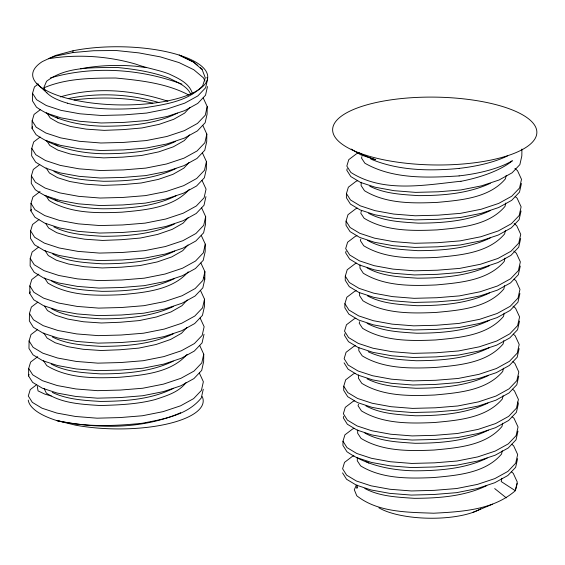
<?xml version="1.0" encoding="UTF-8"?>
<svg xmlns="http://www.w3.org/2000/svg" width="565" height="565" viewBox="0 0 565 565"><rect width="100%" height="100%" fill="white"/><g stroke="black" fill="none" stroke-linecap="round" stroke-linejoin="round"><path stroke-width="0.85" d="M199.742 345.547L203.746 354.22L203.64 361.72L201.691 370.407L193.908 378.599L180.828 385.81L163.349 391.63L142.648 395.747L120.14 397.569L97.357 398.17L75.851 396.468L57.086 393.042L42.347 388.204L32.622 382.357L28.589 375.979L28.688 368.479L30.616 362.087L37.714 356.677M37.452 329.656L30.997 334.565L29.076 340.956L28.97 348.464L33.01 354.841L42.728 360.682L57.475 365.527L76.233 368.952L97.738 370.647L120.529 370.054L143.03 368.225L163.73 364.114L181.217 358.288L194.289 351.077L202.072 342.891L204.029 334.205M37.841 302.134L31.379 307.049L29.458 313.441L29.352 320.941L33.392 327.319L43.11 333.166L57.856 338.004L76.621 341.43L98.126 343.132L120.91 342.531L143.411 340.709L164.111 336.592L181.598 330.772L194.678 323.561L202.454 315.369L204.41 306.682L204.516 299.182L200.511 290.516M200.893 262.993L204.897 271.666L204.798 279.166L202.842 287.853L195.059 296.039L181.987 303.257L164.5 309.076L143.8 313.194L121.298 315.016L98.508 315.616L77.002 313.914L58.237 310.489L43.498 305.651L33.773 299.803L29.74 293.426L29.846 285.925L31.767 279.534L38.865 274.124M38.604 247.103L32.149 252.011L30.227 258.403L30.122 265.91L34.161 272.281L43.879 278.128L58.626 282.966L77.384 286.399L98.889 288.094L121.68 287.5L144.181 285.671L164.881 281.561L182.368 275.734L195.448 268.523L203.223 260.338L205.18 251.651L205.286 244.144L201.281 235.478M38.992 219.58L32.537 224.496L30.609 230.887L30.51 238.388L34.543 244.765L44.268 250.613L59.007 255.451L77.772 258.876L99.278 260.578L122.061 259.978L144.569 258.156L165.27 254.038L182.749 248.219L195.829 241.008L203.612 232.815L205.561 224.128L205.667 216.628L201.663 207.962M205.95 196.613L203.993 205.3L196.21 213.485L183.138 220.703L165.651 226.523L144.951 230.633L122.45 232.462L99.659 233.055L78.154 231.36L59.396 227.935L44.649 223.09L34.931 217.25L30.891 210.872L30.997 203.372L32.918 196.98L40.023 191.57M39.762 164.542L33.3 169.458L31.379 175.849L31.273 183.357L35.312 189.727C55.13 203.372 79.333 208.351 103.056 208.789C127.824 208.626 153.786 206.917 176.266 195.66M40.143 137.027L33.688 141.942L31.767 148.334L31.661 155.834L35.694 162.212L45.419 168.059L60.158 172.897L78.923 176.322L100.429 178.024L123.219 177.424L145.721 175.602L166.421 171.485L183.907 165.665L196.98 158.454L204.763 150.262L206.719 141.575L206.818 134.075L202.814 125.402M175.581 141.448C153.292 151.773 128.107 153.701 103.826 153.751C80.103 153.32 55.9 148.334 36.082 134.696L32.043 128.319L32.149 120.818L34.07 114.42L40.532 109.511M38.328 83.959L34.458 86.904L32.537 93.296L32.431 100.803L36.464 107.173C56.281 120.818 80.484 125.797 104.207 126.235C128.975 126.073 154.944 124.364 177.417 113.106M192.467 93.783C189.487 83.055 178.293 78.401 169.14 74.001C158.341 69.763 146.822 68.266 135.996 64.191C107.83 55.97 77.454 54.028 48.498 58.725L55.525 56.076L72.984 52.545L73.005 50.772A87.533 29.076 0.8 0 1 205.611 70.547A87.533 29.076 0.8 0 1 108.989 104.546A87.533 29.076 0.8 0 1 42.474 61.514L55.54 55.448L73.005 50.772M202.432 152.924L206.437 161.59L206.331 169.097L204.375 177.777L196.599 185.97L183.519 193.181L166.032 199.007L145.332 203.118L122.831 204.947L100.047 205.54L78.542 203.838L59.777 200.413L45.031 195.575M203.202 97.886L207.207 106.559L207.101 114.059L205.144 122.746L197.369 130.932L184.289 138.143L166.802 143.969L146.102 148.079L123.601 149.909L100.81 150.502L79.305 148.807L60.547 145.382L45.8 140.537M354.29 428.348L352.659 428.962L344.911 434.859L342.983 441.251L342.927 445.375L346.966 451.753C366.784 465.398 390.987 470.377 414.71 470.815C439.231 470.702 464.811 468.894 487.192 458.095M355.053 373.31L353.422 373.924L345.674 379.821L343.753 386.213L343.697 390.337L347.736 396.715L357.454 402.562L372.201 407.4L390.959 410.826L412.464 412.528L435.255 411.927L457.756 410.105L478.456 405.988L495.943 400.168L509.016 392.957L516.798 384.765L518.755 376.078M356.211 290.756L354.58 291.37L346.832 297.268L344.904 303.659L344.848 307.784L348.888 314.161L358.606 320.009L373.352 324.847L392.11 328.272L413.615 329.974L436.406 329.374L458.907 327.552L479.607 323.434L497.094 317.615L510.174 310.404L517.95 302.211L519.906 293.525M356.593 263.234L354.961 263.855L347.214 269.745L345.293 276.144L345.236 280.268L349.269 286.646L358.994 292.486L373.733 297.331L392.498 300.757L414.004 302.452L436.787 301.858L459.296 300.029L479.996 295.919L497.475 290.099L510.555 282.881L518.338 274.696L520.287 266.009M357.363 208.203L355.731 208.817L347.984 214.714L346.062 221.106L345.999 225.23L350.039 231.608L359.757 237.455L374.503 242.293L393.268 245.719L414.774 247.421L437.557 246.82L460.058 244.998L480.766 240.881L498.245 235.061L511.325 227.85L519.108 219.658L521.057 210.971M357.744 180.68L356.112 181.294L348.365 187.192L346.444 193.583L346.387 197.715L350.42 204.092L360.145 209.933L374.885 214.778L393.65 218.203L415.155 219.898L437.946 219.305L460.447 217.476L481.147 213.365L498.634 207.539L511.706 200.328L519.489 192.142L521.446 183.456M356.946 484.968L356.903 488.301L357.355 486.832M357.334 457.445L357.285 460.779L360.654 465.906C382.244 479.085 409.138 478.619 433.595 477.559C456.993 475.349 485.342 473.286 501.565 454.034L502.292 450.736M357.716 429.93L357.666 433.263L361.035 438.384C382.625 451.569 409.526 451.103 433.984 450.044C457.375 447.833 485.723 445.771 501.953 426.519L502.673 423.213M358.485 374.892L358.436 378.225L361.805 383.352C383.395 396.531 410.296 396.065 434.753 395.006C458.144 392.795 486.493 390.733 502.716 371.48L503.443 368.175M358.867 347.376L358.824 350.71L362.186 355.83C383.783 369.016 410.677 368.55 435.135 367.49C458.533 365.28 486.875 363.217 503.104 343.965L503.825 340.66M359.637 292.338L359.587 295.672L362.956 300.792C384.546 313.978 411.447 313.511 435.905 312.452C459.296 310.241 487.644 308.179 503.874 288.927L504.594 285.622M360.018 264.823L359.976 268.156L363.337 273.276C384.935 286.462 411.829 285.989 436.286 284.937C459.684 282.726 488.033 280.664 504.255 261.411L504.983 258.106M361.176 182.269L361.127 185.603L364.496 190.723C386.086 203.909 412.98 203.435 437.437 202.383C460.835 200.165 489.184 198.103 505.407 178.851L506.134 175.553M521.926 149.054L521.827 155.933L519.871 164.62L512.095 172.812L499.015 180.023L481.528 185.843L460.828 189.96L438.327 191.782L415.536 192.382L394.038 190.68L375.273 187.255L360.527 182.417L350.809 176.57L346.769 170.199L347.249 168.596M505.746 203.068L505.025 206.373C488.803 225.626 460.454 227.688 437.056 229.899C412.598 230.958 385.704 231.424 364.107 218.238L360.745 213.118M505.364 230.591L504.637 233.889C488.414 253.141 460.065 255.203 436.674 257.421C412.217 258.473 385.316 258.94 363.726 245.761L360.357 240.634L360.816 239.172M504.213 313.144L503.486 316.442C487.263 335.695 458.914 337.757 435.516 339.975C411.059 341.027 384.165 341.493 362.575 328.314L359.206 323.194L359.665 321.725M503.062 395.698L502.334 398.996C486.112 418.248 457.763 420.311 434.365 422.528C409.908 423.581 383.014 424.047 361.416 410.868L358.055 405.748L358.507 404.279M501.904 478.251L501.183 481.55L515.322 490.71L517.25 483.52M207.482 86.544L205.533 95.224L197.75 103.416L184.67 110.627L167.191 116.454L146.49 120.564L123.982 122.386L101.199 122.986L79.693 121.284L60.928 117.859L46.189 113.021M207.207 106.559L205.25 115.239L197.468 123.431L184.395 130.642L166.908 136.469L146.208 140.579L123.707 142.401L100.916 143.001L79.411 141.299L60.653 137.874L45.906 133.036L36.188 127.189L32.149 120.818M206.818 134.075L204.869 142.761L197.086 150.947L184.006 158.158L166.527 163.984L145.827 168.095L123.318 169.924L100.535 170.517L79.029 168.822L60.264 165.397L45.525 160.552L35.8 154.711L31.767 148.334M206.437 161.59L204.481 170.277L196.705 178.469L183.625 185.68L166.138 191.5L145.438 195.617L122.937 197.439L100.146 198.04L78.648 196.338L59.883 192.912L45.136 188.074L35.418 182.227L31.379 175.849M205.667 216.628L203.718 225.315L195.935 233.5L182.855 240.718L165.376 246.538L144.668 250.648L122.167 252.477L99.384 253.078L77.878 251.376L59.113 247.95L44.367 243.112L34.649 237.265L30.609 230.887M205.286 244.144L203.329 252.83L195.547 261.023L182.474 268.234L164.987 274.053L144.287 278.171L121.786 279.993L98.995 280.593L77.49 278.891L58.732 275.466L43.985 270.628L34.267 264.78L30.227 258.403M204.897 271.666L202.948 280.353L195.165 288.538L182.085 295.749L164.606 301.576L143.905 305.686L121.397 307.515L98.614 308.109L77.108 306.414L58.343 302.988L43.604 298.143L33.879 292.303L29.846 285.925M204.516 299.182L202.56 307.869L194.784 316.054L181.704 323.272L164.217 329.091L143.517 333.209L121.016 335.031L98.225 335.631L76.72 333.929L57.962 330.504L43.215 325.666L33.497 319.818L29.458 313.441M203.746 354.22L201.79 362.907L194.014 371.092L180.934 378.303L163.447 384.129L142.747 388.24L120.246 390.069L97.463 390.662L75.957 388.967L57.192 385.542L42.446 380.697L32.728 374.856L28.688 368.479M203.259 389.243L201.302 397.922C187.192 415.522 163.094 419.117 142.26 423.263C113.791 426.187 84.764 427.182 56.705 420.558A87.533 29.076 0.8 0 1 28.25 400.084M520.676 238.494L518.719 247.173L510.937 255.366L497.864 262.577L480.377 268.403L459.677 272.514L437.176 274.336L414.385 274.936L392.88 273.234L374.122 269.809L359.375 264.971L349.657 259.123L345.618 252.753L346.098 251.15M519.525 321.047L517.568 329.727L509.785 337.919L496.713 345.13L479.226 350.957L458.526 355.067L436.025 356.896L413.234 357.49L391.729 355.788L372.964 352.362L358.224 347.524L348.499 341.677L344.466 335.306L344.947 333.703M519.136 348.563L517.18 357.25L509.404 365.435L496.324 372.653L478.838 378.472L458.137 382.583L435.636 384.412L412.853 385.012L391.347 383.31L372.582 379.885L357.836 375.047L348.118 369.199L344.078 362.822M517.985 431.116L516.029 439.803L508.253 447.989L495.173 455.206L477.686 461.026L456.986 465.143L434.485 466.965L411.694 467.566L390.189 465.864L371.431 462.438L356.685 457.601M517.604 458.632L515.647 467.319L507.864 475.511L494.792 482.722L477.305 488.541L456.605 492.659L434.097 494.481L411.313 495.081L389.808 493.379L371.043 489.954L356.303 485.116L346.578 479.268L342.545 472.898M32.043 128.319L32.523 126.722M30.891 210.872L31.372 209.276M29.74 293.426L30.22 291.83M28.589 375.979L29.069 374.383M343.795 416.257L343.315 417.86L347.348 424.237L357.073 430.078L371.812 434.923L390.577 438.348L412.083 440.043L434.866 439.45L457.375 437.621L478.075 433.51L495.554 427.684L508.634 420.473L516.417 412.288L518.366 403.601L517.639 402.026M361.967 156.618L361.508 158.08L364.877 163.207C393.007 179.359 427.797 177.834 459.133 175.913M360.971 212.384L361.43 210.915M356.275 485.328L354.304 489.749L356.769 495.759C378.006 512.603 407.768 512.215 433.567 513.218C461.612 511.742 493.16 510.082 515.322 490.71L517.272 482.023L513.267 473.357L511.332 471.726M189.932 107.357L184.628 113.099L173.723 119.3L159.153 124.342L141.9 127.965L123.149 129.611L104.151 130.36L86.226 129.138L70.59 126.475L58.301 122.633L50.2 117.951L46.831 112.831M189.55 134.88L184.239 140.614L173.342 146.815L158.772 151.858L141.518 155.481L122.76 157.126L103.769 157.882L85.845 156.653L70.208 153.991L57.92 150.149L49.812 145.466L46.45 140.346M189.162 162.395L183.858 168.137L172.961 174.338L158.384 179.38L141.13 182.996L122.379 184.649L103.381 185.398L85.463 184.176L69.82 181.513L57.531 177.671L49.43 172.989L46.062 167.869M189.374 189.275C173.363 207.849 144.838 210.053 121.991 212.165C97.533 213.224 70.639 213.69 49.049 200.504L46.16 196.119M188.399 217.433L183.088 223.168L172.191 229.369L157.614 234.419L140.36 238.035L121.609 239.68L102.618 240.436L84.694 239.207L69.057 236.544L56.761 232.702L48.661 228.027L45.779 223.634M188.011 244.949L182.707 250.691L171.802 256.891L157.232 261.934L139.979 265.55L121.228 267.203L102.23 267.951L84.305 266.729L68.669 264.067L56.38 260.225L48.279 255.542L44.91 250.422M188.216 271.829C172.212 290.403 143.68 292.606 120.839 294.718C96.382 295.778 69.488 296.244 47.891 283.058L44.529 277.938M187.241 299.987L181.937 305.721L171.04 311.929L156.463 316.972L139.209 320.588L120.458 322.241L101.46 322.989L83.542 321.768L67.899 319.098L55.61 315.256L47.509 310.581L44.621 306.188M186.86 327.502L181.556 333.244L170.651 339.445L156.081 344.488L138.828 348.104L120.07 349.756L101.079 350.505L83.154 349.283L67.517 346.62L55.229 342.778L47.121 338.096L43.759 332.976M187.064 354.382C171.061 372.957 142.528 375.16 119.688 377.272C95.231 378.331 68.33 378.797 46.74 365.611L43.371 360.491M186.09 382.54C178.752 392.315 166.378 395.797 155.311 399.526C137.373 404.3 118.77 404.957 100.309 405.543C82.01 404.293 62.136 403.594 46.358 393.134L44.127 388.508M36.683 384.687L30.227 389.603L28.306 395.994L32.346 402.372L42.064 408.22L56.811 413.057L75.569 416.483L97.074 418.185L119.865 417.584L142.366 415.762L163.066 411.645L180.553 405.825L193.626 398.615L201.408 390.422L203.365 381.735L199.36 373.07M175.92 168.554C153.539 179.352 127.965 181.16 103.444 181.273C86.742 180.115 68.944 179.508 53.908 171.414M174.43 224.001C152.133 234.327 126.956 236.255 102.675 236.304C86.219 235.217 68.824 234.496 53.873 226.876M174.769 251.107C152.388 261.906 126.814 263.714 102.286 263.827C85.59 262.669 67.793 262.061 52.757 253.968M174.387 278.63C152.006 289.428 126.426 291.229 101.905 291.342C84.948 290.142 66.783 289.598 51.634 281.059M173.271 306.555C150.982 316.88 125.804 318.815 101.523 318.865C84.566 317.664 66.395 317.12 51.253 308.575M173.617 333.661C151.236 344.459 125.656 346.267 101.135 346.38C84.686 345.293 67.284 344.565 52.34 336.945M173.236 361.183C150.855 371.982 125.275 373.79 100.754 373.896C84.051 372.745 66.26 372.13 51.217 364.037M490.307 183.328C468.018 193.654 442.833 195.582 418.552 195.631C402.096 194.544 384.701 193.816 369.757 186.196M173.575 388.282C151.102 399.547 125.133 401.249 100.365 401.418C84.15 400.416 67.171 399.526 52.305 392.407M490.646 210.434C468.265 221.233 442.692 223.041 418.171 223.147C401.468 221.996 383.67 221.388 368.634 213.288M490.265 237.95C467.884 248.748 442.303 250.556 417.782 250.669C400.825 249.469 382.66 248.925 367.511 240.386M489.156 265.882C466.867 276.207 441.682 278.135 417.401 278.185C400.444 276.984 382.272 276.44 367.13 267.902M489.495 292.988C467.114 303.786 441.54 305.594 417.012 305.7C400.317 304.549 382.519 303.942 367.483 295.848M489.113 320.503C466.732 331.302 441.152 333.11 416.631 333.223C399.928 332.065 382.138 331.457 367.095 323.364M489.452 347.609C466.98 358.867 441.011 360.576 416.25 360.738C400.034 359.736 383.049 358.846 368.189 351.734M488.344 375.541C465.963 386.34 440.382 388.148 415.861 388.261C399.413 387.166 382.011 386.446 367.066 378.825M487.962 403.057C465.581 413.855 440.001 415.663 415.48 415.776C398.777 414.625 380.987 414.011 365.943 405.917M488.301 430.163C465.828 441.42 439.86 443.13 415.091 443.292C398.141 442.091 379.97 441.548 364.82 433.009M486.804 485.61C464.423 496.409 438.85 498.217 414.329 498.33C397.626 497.179 379.828 496.564 364.792 488.471M180.673 412.733C142.069 429.555 97.392 428.927 56.705 420.558L75.449 425.155A87.533 29.076 0.8 0 0 166.668 424.103A87.533 29.076 0.8 0 0 202.214 396.545M472.721 512.448L492.624 504.185M50.356 77.935C93.063 65.575 140.367 68.725 181.895 84.114M43.731 87.9C66.345 78.182 91.551 78.111 115.747 78.019C140.586 80.428 166.343 83.225 188.759 94.998M358.132 153.164L356.501 153.779L348.753 159.676L346.825 166.068L350.865 172.445C383.31 193.202 424.922 185.002 460.948 181.245M356.974 235.718L355.343 236.332L347.595 242.23L345.674 248.621L349.714 254.999L359.432 260.846L374.178 265.684L392.936 269.11L414.442 270.812L437.232 270.211L459.733 268.389L480.434 264.272L497.92 258.452L511 251.234L518.776 243.049L520.732 234.362L516.728 225.696L514.143 223.521M355.823 318.272L354.191 318.886L346.444 324.783L344.523 331.175L348.563 337.552L358.281 343.4L373.027 348.238L391.785 351.663L413.29 353.365L436.081 352.765L458.582 350.943L479.282 346.825L496.769 341.006L509.842 333.795L517.625 325.602L519.581 316.916L515.577 308.25L512.992 306.075M355.442 345.794L353.81 346.409L346.062 352.299L344.142 358.697L348.174 365.068L357.892 370.915L372.639 375.753L391.404 379.179L412.909 380.881L435.693 380.28L458.201 378.458L478.901 374.348L496.381 368.521L509.461 361.31L517.243 353.118L519.193 344.438L515.188 335.765L513.253 334.141M354.672 400.825L353.04 401.44L345.293 407.337L343.372 413.728L347.404 420.106L357.129 425.954L371.869 430.791L390.634 434.217L412.139 435.919L434.923 435.318L457.431 433.496L478.131 429.379L495.618 423.559L508.691 416.349L516.474 408.156L518.423 399.469L514.425 390.803L512.483 389.172M353.902 455.863L352.27 456.478L344.523 462.375L342.602 468.766L346.635 475.144L356.36 480.992L371.099 485.829L389.864 489.255L411.369 490.957L434.16 490.356L456.661 488.527L477.361 484.417L494.848 478.597L507.921 471.38L515.704 463.194L517.66 454.507L513.656 445.841L511.713 444.21M60.377 96.89C95.252 86.523 133.679 89.899 167.932 101.262M190.744 94.207C186.902 85.633 176.859 82.222 169.083 78.132C152.246 71.875 134.435 69.135 116.63 67.426C93.119 67.842 66.26 66.246 46.577 81.268L44.105 86.975A77.546 23.229 -0.3 0 0 45.285 90.697M68.323 98.578C98.176 92.392 129.618 93.945 158.843 102.519M72.984 52.545L93.649 50.723L116.129 50.504L138.877 52.891L160.347 56.881L179.077 62.602L193.795 69.735L203.478 77.871L204.94 81.021M74.043 99.927C100.273 96.735 126.97 97.463 152.811 103.134M459.232 168.412C429.725 171.209 398.544 170.75 370.873 159.104M146.384 67.638L135.635 66.218A72.942 24.224 0.8 0 0 80.682 68.796M67.32 103.169C92.547 109.9 118.925 109.97 144.774 107.753C165.022 104.412 187.877 101.488 202.673 85.781L205.286 77.808L202.157 69.643L193.279 61.91L179.183 55.095L193.894 62.228L197.771 65.484M51.217 395.966L44.826 394.123L38.032 390.888L37.318 386.312M56.147 117.23L58.357 118.502M55.031 144.322L57.976 146.024M54.996 199.784L57.206 201.055M365.915 461.379L368.86 463.081M351.19 149.054L360.915 154.902L375.654 159.74A87.533 29.076 0.8 0 1 359.227 152.811M494.693 488.57L506.304 497.871M514.913 168.49L517.498 170.658L521.502 179.324L519.546 188.011L511.763 196.203L498.69 203.414L481.203 209.234L460.503 213.351L438.002 215.173L415.211 215.774L393.706 214.071L374.948 210.646L360.202 205.808L350.484 199.961L346.444 193.583M515.174 196.549L517.109 198.174L521.114 206.847L519.164 215.533L511.382 223.719L498.302 230.93L480.822 236.756L460.122 240.867L437.614 242.696L414.83 243.289L393.325 241.594L374.56 238.169L359.82 233.324L350.095 227.483L346.062 221.106M513.762 251.044L516.346 253.212L520.351 261.877L518.395 270.564L510.612 278.757L497.539 285.968L480.052 291.787L459.352 295.905L436.851 297.727L414.06 298.327L392.555 296.625L373.79 293.2L359.05 288.362L349.325 282.514L345.293 276.144M514.023 279.103L515.958 280.727L519.962 289.4L518.006 298.087L510.23 306.272L497.151 313.483L479.664 319.31L458.964 323.42L436.463 325.249L413.679 325.843L392.174 324.148L373.409 320.722L358.662 315.877L348.944 310.037L344.904 303.659M200.356 67.659L202.291 69.283M512.872 361.657L514.807 363.281L518.811 371.954L516.855 380.641L509.079 388.826L495.999 396.044L478.513 401.863L457.812 405.974L435.311 407.803L412.521 408.396L391.015 406.701L372.257 403.276L357.511 398.431L347.793 392.59L343.753 386.213M512.102 416.695L514.037 418.319L518.041 426.992L516.085 435.672L508.309 443.864L495.23 451.075L477.743 456.901L457.043 461.012L434.541 462.841L411.758 463.434L390.253 461.732L371.488 458.307L356.741 453.469L347.023 447.621L342.983 441.251M36.796 83.62L46.916 92.879M32.537 93.296L36.57 99.673L46.288 105.521L61.034 110.359L79.799 113.784L101.305 115.486L124.088 114.886L146.589 113.064L167.297 108.946L184.776 103.127L197.856 95.916L205.639 87.723L207.588 79.036L206.861 77.462M30.997 203.372L35.03 209.742L44.755 215.59L59.495 220.428L78.26 223.853L99.765 225.555L122.556 224.962L145.057 223.133L165.757 219.022L183.244 213.196L196.316 205.985L204.099 197.792L206.055 189.113L202.051 180.44M29.076 340.956L33.109 347.334L42.834 353.182L57.574 358.019L76.339 361.445L97.844 363.147L120.635 362.546L143.136 360.724L163.836 356.607L181.323 350.787L194.395 343.577L202.178 335.384L204.135 326.697L200.13 318.031M204.064 277.592L204.798 279.166M67.376 103.148A77.546 23.229 -0.3 0 1 46.944 92.879M512.321 160.827A88.472 34.055 -4.8 0 1 460.998 181.294M512.215 160.813A83.345 29.295 -2.4 0 1 459.105 175.877M507.54 155.905A83.345 29.295 -2.4 0 1 459.211 168.37M480.78 508.804A58.357 19.387 0.8 0 1 430.085 518.239A58.357 19.387 0.8 0 1 378.903 507.808M365.936 155.255A102.124 33.921 0.8 0 0 534.49 139.548A102.124 33.921 0.8 0 0 403.813 98.331A102.124 33.921 0.8 0 0 365.936 155.255"/></g></svg>
